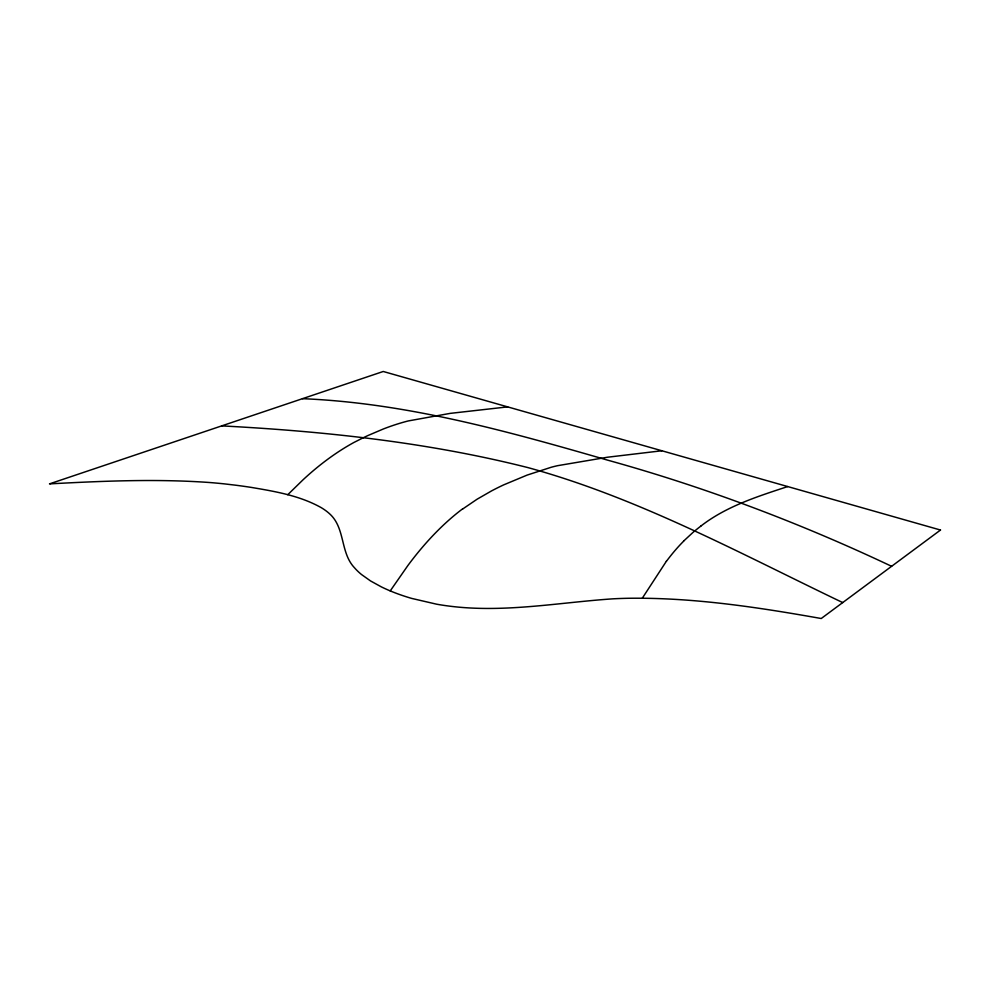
<?xml version="1.0" encoding="UTF-8"?>
<svg xmlns="http://www.w3.org/2000/svg" width="990" height="990" viewBox="0 0 990 990"><rect width="100%" height="100%" fill="white"/><g stroke="black" fill="none" stroke-linecap="round" stroke-linejoin="round"><path stroke-width="1.49" d="M642.312 598.183L666.381 561.243M390.233 590.906L407.855 565.562A235.397 124.641 -68.1 0 1 462.652 508.823M287.756 494.715L303.051 479.791A248.997 151.272 -63.9 0 1 354.074 442.382L357.539 440.649A326.217 198.198 -63.9 0 1 367.884 435.563L383.353 428.979A336.724 204.621 -63.9 0 1 408.214 420.948L450.128 413.387L507.66 406.89M683.607 541.097L692.777 532.608A312.37 125.705 -73.6 0 1 700.759 526.173M700.759 526.16C726.202 506.311 757.474 496.522 787.706 486.56M462.664 509.021L477.093 499.207L491.461 490.953A447.22 236.783 -68.1 0 1 503.724 484.853L527.138 475.089L551.232 467.255A346.995 183.732 -68.1 0 1 557.642 465.671L607.551 457.219L661.865 450.759M221.698 425.886C324.596 431.306 427.878 442.282 527.942 467.602C638.501 497.896 739.852 553.311 842.713 602.576M302.47 398.685C406.791 402.955 507.833 431.343 607.526 460.115C705.103 487.142 800.106 523.029 891.606 566.305M666.394 561.342A186.12 74.819 -73.5 0 1 683.607 541.221M940.5 530.034L821.23 618.515C757.424 607.204 692.889 597.329 627.895 598.282A213.543 94.619 3.9 0 0 612.649 598.851C559.288 602.477 505.853 612.723 452.257 606.474A118.602 52.544 3.9 0 1 436.627 604.197L411.716 598.418A130.903 58.002 3.9 0 1 381.336 586.872L370.532 580.932L361.486 574.509A110.991 49.178 3.9 0 1 354.482 567.753C340.164 552.742 345.374 528.202 329.868 514.045A72.456 32.101 3.9 0 0 321.23 507.647C299.772 495.606 275.072 491.411 251.101 487.377A261.707 115.954 3.9 0 0 235.422 485.174L224.903 483.937A236.486 104.779 3.9 0 0 209.088 482.476C155.95 478.714 102.626 481.041 49.5 483.875L383.241 371.485L940.5 530.034"/></g></svg>
